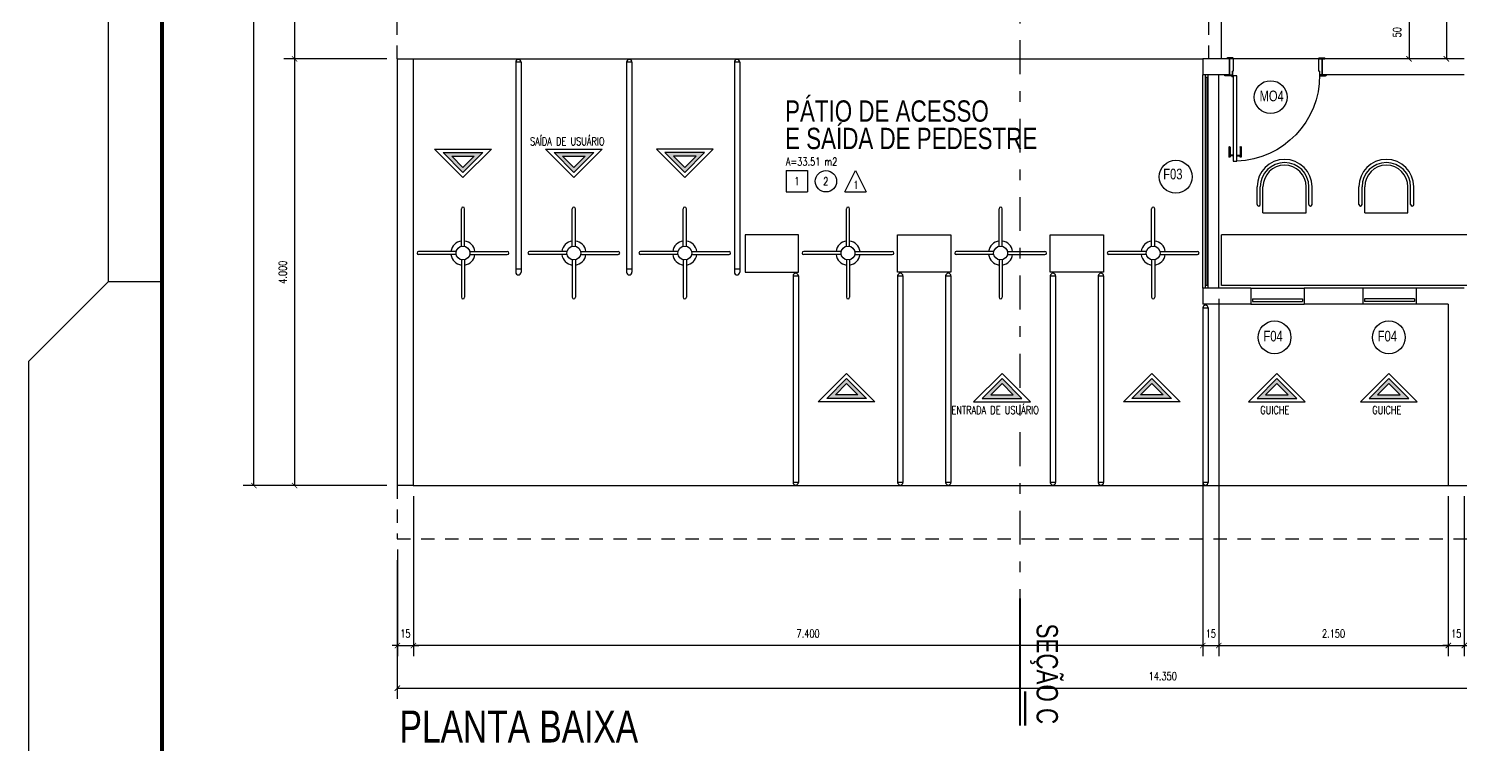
# Model space of a CAD drawing. Extents: x 231.8 to 328.5, y 64.7 to 125.7.
# Drawn here: x 231.82 to 245.24, y 74.35 to 81.06 of the extents above; entities that cross this region are included whole.
import ezdxf

# ---------------------------------------------------------------- set-up
doc = ezdxf.new("R2010")
doc.units = 0
doc.header["$LTSCALE"] = 0.1
doc.header["$MEASUREMENT"] = 0
doc.header["$PDMODE"] = 3
for name, pattern in [('CENTERX2', [4, 2.5, -0.5, 0.5, -0.5]), ('DASHDOT2', [12.7, 6.35, -3.175, 0, -3.175]), ('DASHED2', [0.375, 0.25, -0.125])]:
    doc.linetypes.add(name, pattern=pattern)
doc.layers.get('0').update_dxf_attribs({"linetype": 'CONTINUOUS'})
doc.layers.get('DEFPOINTS').update_dxf_attribs({"linetype": 'CONTINUOUS'})
for name, color, linetype in [('ALVENARIA', 5, 'CONTINUOUS'), ('CORTES', 3, 'CENTERX2'), ('COTAS', 1, 'CONTINUOUS'), ('ESQUADRIA', 250, 'CONTINUOUS'), ('GRADIL_METÁLICA', 1, 'CONTINUOUS'), ('INDIC', 1, 'CONTINUOUS'), ('LINHA_DE_CORTE', 3, 'DASHDOT2'), ('MOBILIA', 74, 'CONTINUOUS'), ('NOMEN', 250, 'CONTINUOUS'), ('PEITORIL_JANELA', 2, 'CONTINUOUS'), ('PISO', 250, 'CONTINUOUS'), ('PORTA', 12, 'CONTINUOUS'), ('PRANCHA', 15, 'CONTINUOUS'), ('PROJEÇÃO', 7, 'DASHED2'), ('ROLETA', 74, 'CONTINUOUS'), ('TEXTO_AMBIENTE', 250, 'CONTINUOUS'), ('TEXTO_PISO_ÁREA', 1, 'CONTINUOUS'), ('VIDRO', 140, 'CONTINUOUS')]:
    doc.layers.add(name, color=color, linetype=linetype)
doc.styles.add('STYLE1', font='romans.shx', dxfattribs={"width": 0.75, "height": 0.075})
doc.styles.add('STYLE3', font='arial.ttf', dxfattribs={"width": 0.75, "height": 0.2})
doc.dimstyles.get("Standard").update_dxf_attribs({"dimtxt": 0.18, "dimasz": 0.18, "dimexe": 0.18, "dimexo": 0.0625, "dimgap": 0.09, "dimtad": 0, "dimtih": 1, "dimtoh": 1, "dimdec": 4, "dimzin": 0, "dimdsep": 46, "dimtxsty": 'Standard', "dimcen": 0.09, "dimadec": 0, "dimazin": 0, "dimtfac": 1, "dimtdec": 4, "dimtofl": 0, "dimtmove": 0, "dimatfit": 3, "dimfxl": 1, "dimtolj": 1, "dimtzin": 0, "dimarcsym": 0})

# ---------------------------------------------------------------- blocks, each defined once
blk = doc.blocks.new('P-CB87')
for p, q in [((-0.005, 0.677), (-0.005, 0.767)), ((0.005, 0.677), (0.005, 0.767)), ((0.035, 0.76), (0.005, 0.76)), ((0.035, 0.753), (0.005, 0.753)), ((0.07, 0.76), (0.1, 0.76)), ((0.07, 0.753), (0.1, 0.753)), ((0.1, 0.677), (0.1, 0.767)), ((0.11, 0.677), (0.11, 0.767)), ((-0.045, 0), (-0.045, 0.005)), ((-0.045, 0), (0.025, 0)), ((0.01, 0.01), (-0.04, 0.01)), ((0, -0.15), (0, 0)), ((0.015, 0), (0.015, 0.005)), ((0.025, -0.035), (0.025, 0.005)), ((0.027, -0.033), (0.027, 0.005)), ((0.068, 0.01), (0.03, 0.01)), ((0.068, 0.008), (0.03, 0.008)), ((0.068, 0.01), (0.068, 0.008)), ((0.845, 0), (0.845, 0.005)), ((0.905, 0), (0.845, 0)), ((0.845, -0.035), (0.845, 0)), ((0.85, 0.01), (0.9, 0.01)), ((0.87, -0.15), (0.87, 0)), ((0.905, 0), (0.905, 0.005)), ((0.025, -0.033), (0.027, -0.033)), ((0.025, -0.035), (0.035, -0.035)), ((0.035, -0.15), (0.035, -0.035)), ((0.835, -0.15), (0.835, -0.035)), ((0.845, -0.035), (0.835, -0.035)), ((0.035, -0.15), (-0.025, -0.15)), ((-0.025, -0.15), (-0.025, -0.155)), ((0.03, -0.16), (-0.02, -0.16)), ((0.035, -0.15), (0.035, -0.155)), ((0.835, -0.15), (0.895, -0.15)), ((0.835, -0.15), (0.835, -0.155)), ((0.84, -0.16), (0.89, -0.16)), ((0.895, -0.15), (0.895, -0.155))]:
    blk.add_line(p, q)
blk.add_lwpolyline([(0.07, 0.81), (0.07, 0.01), (0.035, 0.01), (0.035, 0.81)], close=True)
blk.add_circle((0.025, 0.01), 0.005)
for centre, radius, start, end in [((0.039, 0.004), 0.806, 359.6414, 87.7848), ((0, 0.767), 0.00507, 0, 180), ((0, 0.677), 0.00507, 180, 0), ((0.105, 0.767), 0.00507, 0, 180), ((0.105, 0.677), 0.00507, 180, 0), ((-0.04, 0.005), 0.005, 90, 180), ((0.01, 0.005), 0.005, 0, 90), ((0.85, 0.005), 0.005, 90, 180), ((0.9, 0.005), 0.005, 0, 90), ((-0.02, -0.155), 0.005, 180, 270), ((0.03, -0.155), 0.005, 270, 0), ((0.84, -0.155), 0.005, 180, 270), ((0.89, -0.155), 0.005, 270, 0)]:
    blk.add_arc(centre, radius, start, end)
blk = doc.blocks.new('_ARCHTICK')
at = {"color": 0, "linetype": 'ByBlock', "const_width": 0.15}
blk.add_lwpolyline([(-0.5, -0.5), (0.5, 0.5)], dxfattribs=at)
blk = doc.blocks.new('*D296')
at = {"color": 1, "linetype": 'ByBlock'}
for p, q in [((244.034, 62.965), (244.034, 61.465)), ((243.884, 62.465), (243.884, 61.465)), ((243.884, 61.565), (243.834, 61.565)), ((243.884, 61.565), (244.034, 61.565)), ((244.034, 61.565), (244.084, 61.565))]:
    blk.add_line(p, q, dxfattribs=at)
at = {"layer": 'DEFPOINTS', "color": 0, "linetype": 'ByBlock'}
for p in [(244.034, 63.065), (243.884, 62.565), (244.034, 61.565)]:
    blk.add_point(p, dxfattribs=at)
at = {"color": 1, "linetype": 'ByBlock', "xscale": 0.05, "yscale": 0.05, "zscale": 0.05}
blk.add_blockref('_ARCHTICK', (243.884, 61.565), dxfattribs=at)
at = {"color": 1, "linetype": 'ByBlock', "xscale": 0.05, "yscale": 0.05, "zscale": 0.05, "rotation": 180}
blk.add_blockref('_ARCHTICK', (244.034, 61.565), dxfattribs=at)
at = {"color": 60, "linetype": 'ByBlock', "insert": (243.959, 61.677), "char_height": 0.075, "attachment_point": 5, "style": 'STYLE1'}
blk.add_mtext('\\A1;15', dxfattribs=at)
blk = doc.blocks.new('*D297')
at = {"color": 1, "linetype": 'ByBlock'}
for p, q in [((251.434, 64.74), (251.434, 61.465)), ((244.034, 62.865), (244.034, 61.465)), ((251.434, 61.565), (244.034, 61.565))]:
    blk.add_line(p, q, dxfattribs=at)
at = {"layer": 'DEFPOINTS', "color": 0, "linetype": 'ByBlock'}
for p in [(251.434, 64.84), (244.034, 62.965), (244.034, 61.565)]:
    blk.add_point(p, dxfattribs=at)
at = {"color": 1, "linetype": 'ByBlock', "xscale": 0.05, "yscale": 0.05, "zscale": 0.05, "rotation": 180}
blk.add_blockref('_ARCHTICK', (244.034, 61.565), dxfattribs=at)
at = {"color": 1, "linetype": 'ByBlock', "xscale": 0.05, "yscale": 0.05, "zscale": 0.05}
blk.add_blockref('_ARCHTICK', (251.434, 61.565), dxfattribs=at)
at = {"color": 60, "linetype": 'ByBlock', "insert": (247.734, 61.677), "char_height": 0.075, "attachment_point": 5, "style": 'STYLE1'}
blk.add_mtext('\\A1;7.400', dxfattribs=at)
blk = doc.blocks.new('*D298')
at = {"color": 1, "linetype": 'ByBlock'}
for p, q in [((251.584, 64.815), (251.584, 61.465)), ((251.434, 62.465), (251.434, 61.465)), ((251.434, 61.565), (251.384, 61.565)), ((251.434, 61.565), (251.584, 61.565)), ((251.584, 61.565), (251.634, 61.565))]:
    blk.add_line(p, q, dxfattribs=at)
at = {"layer": 'DEFPOINTS', "color": 0, "linetype": 'ByBlock'}
for p in [(251.584, 64.915), (251.434, 62.565), (251.584, 61.565)]:
    blk.add_point(p, dxfattribs=at)
at = {"color": 1, "linetype": 'ByBlock', "xscale": 0.05, "yscale": 0.05, "zscale": 0.05}
blk.add_blockref('_ARCHTICK', (251.434, 61.565), dxfattribs=at)
at = {"color": 1, "linetype": 'ByBlock', "xscale": 0.05, "yscale": 0.05, "zscale": 0.05, "rotation": 180}
blk.add_blockref('_ARCHTICK', (251.584, 61.565), dxfattribs=at)
at = {"color": 60, "linetype": 'ByBlock', "insert": (251.509, 61.677), "char_height": 0.075, "attachment_point": 5, "style": 'STYLE1'}
blk.add_mtext('\\A1;15', dxfattribs=at)
blk = doc.blocks.new('*D299')
at = {"color": 1, "linetype": 'ByBlock'}
for p, q in [((251.584, 64.665), (251.584, 61.465)), ((253.734, 62.965), (253.734, 61.465)), ((251.584, 61.565), (253.734, 61.565))]:
    blk.add_line(p, q, dxfattribs=at)
at = {"layer": 'DEFPOINTS', "color": 0, "linetype": 'ByBlock'}
for p in [(251.584, 64.765), (253.734, 63.065), (253.734, 61.565)]:
    blk.add_point(p, dxfattribs=at)
at = {"color": 1, "linetype": 'ByBlock', "xscale": 0.05, "yscale": 0.05, "zscale": 0.05, "rotation": 180}
blk.add_blockref('_ARCHTICK', (251.584, 61.565), dxfattribs=at)
at = {"color": 1, "linetype": 'ByBlock', "xscale": 0.05, "yscale": 0.05, "zscale": 0.05}
blk.add_blockref('_ARCHTICK', (253.734, 61.565), dxfattribs=at)
at = {"color": 60, "linetype": 'ByBlock', "insert": (252.659, 61.677), "char_height": 0.075, "attachment_point": 5, "style": 'STYLE1'}
blk.add_mtext('\\A1;2.150', dxfattribs=at)
blk = doc.blocks.new('*D300')
at = {"color": 1, "linetype": 'ByBlock'}
for p, q in [((253.734, 62.965), (253.734, 61.465)), ((253.884, 62.965), (253.884, 61.465)), ((253.734, 61.565), (253.684, 61.565)), ((253.734, 61.565), (253.884, 61.565)), ((253.884, 61.565), (253.934, 61.565))]:
    blk.add_line(p, q, dxfattribs=at)
at = {"layer": 'DEFPOINTS', "color": 0, "linetype": 'ByBlock'}
for p in [(253.734, 63.065), (253.884, 63.065), (253.884, 61.565)]:
    blk.add_point(p, dxfattribs=at)
at = {"color": 1, "linetype": 'ByBlock', "xscale": 0.05, "yscale": 0.05, "zscale": 0.05}
blk.add_blockref('_ARCHTICK', (253.734, 61.565), dxfattribs=at)
at = {"color": 1, "linetype": 'ByBlock', "xscale": 0.05, "yscale": 0.05, "zscale": 0.05, "rotation": 180}
blk.add_blockref('_ARCHTICK', (253.884, 61.565), dxfattribs=at)
at = {"color": 60, "linetype": 'ByBlock', "insert": (253.809, 61.677), "char_height": 0.075, "attachment_point": 5, "style": 'STYLE1'}
blk.add_mtext('\\A1;15', dxfattribs=at)
blk = doc.blocks.new('*D305')
at = {"color": 1, "linetype": 'ByBlock'}
for p, q in [((235.273, 76.08), (235.273, 74.78)), ((249.623, 76.08), (249.623, 74.78)), ((235.273, 74.88), (249.623, 74.88))]:
    blk.add_line(p, q, dxfattribs=at)
at = {"layer": 'DEFPOINTS', "color": 0, "linetype": 'ByBlock'}
for p in [(235.273, 76.18), (249.623, 76.18), (249.623, 74.88)]:
    blk.add_point(p, dxfattribs=at)
at = {"color": 1, "linetype": 'ByBlock', "xscale": 0.05, "yscale": 0.05, "zscale": 0.05, "rotation": 180}
blk.add_blockref('_ARCHTICK', (235.273, 74.88), dxfattribs=at)
at = {"color": 1, "linetype": 'ByBlock', "xscale": 0.05, "yscale": 0.05, "zscale": 0.05}
blk.add_blockref('_ARCHTICK', (249.623, 74.88), dxfattribs=at)
at = {"color": 60, "linetype": 'ByBlock', "insert": (242.448, 74.993), "char_height": 0.075, "attachment_point": 5, "style": 'STYLE1'}
blk.add_mtext('\\A1;14.350', dxfattribs=at)
blk = doc.blocks.new('*D314')
at = {"color": 1, "linetype": 'ByBlock'}
blk.add_line((253.367, 67.565), (253.367, 67.065), dxfattribs=at)
at = {"layer": 'DEFPOINTS', "color": 0, "linetype": 'ByBlock'}
for p in [(253.367, 67.565), (253.367, 67.065), (253.367, 67.065)]:
    blk.add_point(p, dxfattribs=at)
at = {"color": 1, "linetype": 'ByBlock', "xscale": 0.05, "yscale": 0.05, "zscale": 0.05}
for p, rotation in [((253.367, 67.565), 90), ((253.367, 67.065), 270)]:
    blk.add_blockref('_ARCHTICK', p, dxfattribs=dict(at, rotation=rotation))
at = {"color": 60, "linetype": 'ByBlock', "insert": (253.254, 67.315), "char_height": 0.075, "attachment_point": 5, "rotation": 90, "style": 'STYLE1'}
blk.add_mtext('\\A1;50', dxfattribs=at)
blk = doc.blocks.new('*D316')
at = {"color": 1, "linetype": 'ByBlock'}
for p, q in [((252.688, 77.05), (253.817, 77.05)), ((253.717, 77.05), (253.717, 67.065))]:
    blk.add_line(p, q, dxfattribs=at)
at = {"layer": 'DEFPOINTS', "color": 0, "linetype": 'ByBlock'}
for p in [(252.588, 77.05), (253.717, 67.065), (253.717, 67.065)]:
    blk.add_point(p, dxfattribs=at)
at = {"color": 1, "linetype": 'ByBlock', "xscale": 0.05, "yscale": 0.05, "zscale": 0.05}
for p, rotation in [((253.717, 77.05), 90), ((253.717, 67.065), 270)]:
    blk.add_blockref('_ARCHTICK', p, dxfattribs=dict(at, rotation=rotation))
at = {"color": 60, "linetype": 'ByBlock', "insert": (253.604, 72.057), "char_height": 0.075, "attachment_point": 5, "rotation": 90, "style": 'STYLE1'}
blk.add_mtext('\\A1;9.985', dxfattribs=at)
blk = doc.blocks.new('*D321')
at = {"color": 1, "linetype": 'ByBlock'}
for p, q in [((243.543, 76.685), (242.821, 76.685)), ((242.921, 76.685), (242.921, 67.065)), ((243.784, 67.065), (242.821, 67.065))]:
    blk.add_line(p, q, dxfattribs=at)
at = {"layer": 'DEFPOINTS', "color": 0, "linetype": 'ByBlock'}
for p in [(243.643, 76.685), (242.921, 67.065), (243.884, 67.065)]:
    blk.add_point(p, dxfattribs=at)
at = {"color": 1, "linetype": 'ByBlock', "xscale": 0.05, "yscale": 0.05, "zscale": 0.05}
for p, rotation in [((242.921, 76.685), 90), ((242.921, 67.065), 270)]:
    blk.add_blockref('_ARCHTICK', p, dxfattribs=dict(at, rotation=rotation))
at = {"color": 60, "linetype": 'ByBlock', "insert": (242.809, 71.875), "char_height": 0.075, "attachment_point": 5, "rotation": 90, "style": 'STYLE1'}
blk.add_mtext('\\A1;9.620', dxfattribs=at)
blk = doc.blocks.new('*D322')
at = {"color": 1, "linetype": 'ByBlock'}
for p, q in [((243.784, 67.065), (242.821, 67.065)), ((242.921, 67.065), (242.921, 63.065)), ((243.784, 63.065), (242.821, 63.065))]:
    blk.add_line(p, q, dxfattribs=at)
at = {"layer": 'DEFPOINTS', "color": 0, "linetype": 'ByBlock'}
for p in [(243.884, 67.065), (242.921, 63.065), (243.884, 63.065)]:
    blk.add_point(p, dxfattribs=at)
at = {"color": 1, "linetype": 'ByBlock', "xscale": 0.05, "yscale": 0.05, "zscale": 0.05}
for p, rotation in [((242.921, 67.065), 90), ((242.921, 63.065), 270)]:
    blk.add_blockref('_ARCHTICK', p, dxfattribs=dict(at, rotation=rotation))
at = {"color": 60, "linetype": 'ByBlock', "insert": (242.809, 65.065), "char_height": 0.075, "attachment_point": 5, "rotation": 90, "style": 'STYLE1'}
blk.add_mtext('\\A1;4.000', dxfattribs=at)
blk = doc.blocks.new('*D323')
at = {"color": 1, "linetype": 'ByBlock'}
for p, q in [((243.082, 76.685), (242.44, 76.685)), ((242.54, 63.065), (242.54, 76.685)), ((243.202, 63.065), (242.44, 63.065))]:
    blk.add_line(p, q, dxfattribs=at)
at = {"layer": 'DEFPOINTS', "color": 0, "linetype": 'ByBlock'}
for p in [(242.54, 76.685), (243.182, 76.685), (243.302, 63.065)]:
    blk.add_point(p, dxfattribs=at)
at = {"color": 1, "linetype": 'ByBlock', "xscale": 0.05, "yscale": 0.05, "zscale": 0.05}
for p, rotation in [((242.54, 76.685), 90), ((242.54, 63.065), 270)]:
    blk.add_blockref('_ARCHTICK', p, dxfattribs=dict(at, rotation=rotation))
at = {"color": 60, "linetype": 'ByBlock', "insert": (242.428, 69.875), "char_height": 0.075, "attachment_point": 5, "rotation": 90, "style": 'STYLE1'}
blk.add_mtext('\\A1;13.620', dxfattribs=at)

msp = doc.modelspace()

# ---------------------------------------------------------------- hatches: boundary and pattern name
at = {"layer": 'INDIC', "ltscale": 0.02}
h = msp.add_hatch(color=256, dxfattribs=at)
h.paths.add_polyline_path([(235.7027, 79.9019), (235.8886, 79.716), (236.0744, 79.9019)])
h.paths.add_polyline_path([(235.9941, 79.8686), (235.8886, 79.7631), (235.7831, 79.8686)], flags=16)
h = msp.add_hatch(color=256, dxfattribs=at)
h.paths.add_polyline_path([(236.7423, 79.9019), (236.9281, 79.716), (237.1139, 79.9019)])
h.paths.add_polyline_path([(237.0336, 79.8686), (236.9281, 79.7631), (236.8226, 79.8686)], flags=16)
h = msp.add_hatch(color=256, dxfattribs=at)
h.paths.add_polyline_path([(237.7819, 79.9019), (237.9677, 79.716), (238.1535, 79.9019)])
h.paths.add_polyline_path([(238.0732, 79.8686), (237.9677, 79.7631), (237.8622, 79.8686)], flags=16)
h = msp.add_hatch(color=256, dxfattribs=at)
h.paths.add_polyline_path([(239.6705, 77.5971), (239.4847, 77.7829), (239.2989, 77.5971)])
h.paths.add_polyline_path([(239.3792, 77.6303), (239.4847, 77.7358), (239.5902, 77.6303)], flags=16)
h = msp.add_hatch(color=256, dxfattribs=at)
h.paths.add_polyline_path([(241.1271, 77.5971), (240.9413, 77.7829), (240.7555, 77.5971)])
h.paths.add_polyline_path([(240.8358, 77.6303), (240.9413, 77.7358), (241.0468, 77.6303)], flags=16)
h = msp.add_hatch(color=256, dxfattribs=at)
h.paths.add_polyline_path([(242.531, 77.5971), (242.3452, 77.7829), (242.1593, 77.5971)])
h.paths.add_polyline_path([(242.2397, 77.6303), (242.3452, 77.7358), (242.4507, 77.6303)], flags=16)
h = msp.add_hatch(color=256, dxfattribs=at)
h.paths.add_polyline_path([(243.7037, 77.5971), (243.5179, 77.7829), (243.3321, 77.5971)])
h.paths.add_polyline_path([(243.4124, 77.6303), (243.5179, 77.7358), (243.6234, 77.6303)], flags=16)
h = msp.add_hatch(color=256, dxfattribs=at)
h.paths.add_polyline_path([(244.7537, 77.5971), (244.5679, 77.7829), (244.3821, 77.5971)])
h.paths.add_polyline_path([(244.4624, 77.6303), (244.5679, 77.7358), (244.6734, 77.6303)], flags=16)

# ---------------------------------------------------------------- linework, layer by layer
at = {"layer": 'ALVENARIA'}
for p, q in [((235.2734, 80.7801), (235.2734, 76.7801)), ((235.2734, 80.7801), (235.4234, 80.7801)), ((235.4234, 80.7801), (235.4234, 76.7801)), ((242.8234, 80.7801), (242.8234, 80.6301)), ((243.0734, 80.7801), (242.8234, 80.7801)), ((243.0734, 80.6301), (243.0734, 80.7801)), ((243.9434, 80.6301), (243.9434, 80.7801)), ((245.2734, 80.7801), (243.9434, 80.7801)), ((243.0734, 80.6301), (242.8234, 80.6301)), ((245.2734, 80.6301), (243.9434, 80.6301)), ((243.2734, 78.6301), (242.8234, 78.6301)), ((242.8234, 78.6301), (242.8234, 78.4801)), ((243.2734, 78.6301), (243.2734, 78.4801)), ((244.3234, 78.6301), (243.7734, 78.6301)), ((243.7734, 78.6301), (243.7734, 78.4801)), ((244.3234, 78.6301), (244.3234, 78.4801)), ((245.2734, 78.6301), (244.8234, 78.6301)), ((244.8234, 78.6301), (244.8234, 78.4801)), ((243.2734, 78.4801), (242.8234, 78.4801)), ((244.3234, 78.4801), (243.7734, 78.4801)), ((245.1234, 78.4801), (244.8234, 78.4801)), ((245.1234, 78.4801), (245.1234, 76.7801)), ((235.4234, 76.7801), (235.2734, 76.7801)), ((245.1234, 76.7801), (249.6234, 76.7801))]:
    msp.add_line(p, q, dxfattribs=at)
at = {"layer": 'CORTES', "color": 250, "const_width": 0.02}
for points in [[(241.1093, 74.5285), (241.1093, 75.7244)], [(241.1586, 74.5285), (241.1586, 74.8512)]]:
    msp.add_lwpolyline(points, dxfattribs=at)
at = {"layer": 'ESQUADRIA'}
for p, q in [((242.8484, 78.6301), (242.8484, 80.6301)), ((242.8734, 80.6051), (242.8484, 80.6051)), ((242.8734, 78.6301), (242.8734, 80.6301)), ((242.8734, 78.6551), (242.8484, 78.6551))]:
    msp.add_line(p, q, dxfattribs=at)
at = {"layer": 'GRADIL_METÁLICA'}
for p, q in [((236.4333, 80.7501), (236.3833, 80.7501)), ((236.3833, 80.7501), (236.3833, 78.7801)), ((236.4333, 80.7501), (236.4333, 78.7801)), ((237.4229, 80.7501), (237.4229, 78.7801)), ((237.4729, 80.7501), (237.4229, 80.7501)), ((237.4729, 80.7501), (237.4729, 78.7801)), ((238.4328, 80.7501), (238.4328, 78.7801)), ((238.4828, 80.7501), (238.4328, 80.7501)), ((238.4828, 80.7501), (238.4828, 78.7801)), ((236.4333, 78.8101), (236.3833, 78.8101)), ((237.4729, 78.8101), (237.4229, 78.8101)), ((238.4828, 78.8101), (238.4328, 78.8101)), ((238.9828, 78.7451), (238.9828, 76.8101)), ((238.9828, 78.7451), (239.0328, 78.7451)), ((239.0328, 78.7451), (239.0328, 76.8101)), ((239.963, 78.7451), (239.963, 76.8101)), ((239.963, 78.7451), (240.013, 78.7451)), ((240.013, 78.7451), (240.013, 76.8101)), ((240.413, 78.7451), (240.463, 78.7451)), ((240.413, 78.7451), (240.413, 76.8101)), ((240.463, 78.7451), (240.463, 76.8101)), ((241.3932, 78.7451), (241.3932, 76.8101)), ((241.3932, 78.7451), (241.4432, 78.7451)), ((241.4432, 78.7451), (241.4432, 76.8101)), ((241.8432, 78.7451), (241.8932, 78.7451)), ((241.8432, 78.7451), (241.8432, 76.8101)), ((241.8932, 78.7451), (241.8932, 76.8101)), ((243.2884, 78.5301), (243.7584, 78.5301)), ((243.2884, 78.5301), (243.2884, 78.5051)), ((243.7584, 78.5301), (243.7584, 78.5051)), ((244.8084, 78.5301), (244.3384, 78.5301)), ((244.3384, 78.5301), (244.3384, 78.5051)), ((244.8084, 78.5301), (244.8084, 78.5051)), ((242.8234, 78.4451), (242.8234, 76.8101)), ((242.8234, 78.4451), (242.8734, 78.4451)), ((242.8734, 78.4451), (242.8734, 76.8101)), ((243.2884, 78.5051), (243.7584, 78.5051)), ((244.8084, 78.5051), (244.3384, 78.5051)), ((239.0328, 76.8101), (238.9828, 76.8101)), ((240.013, 76.8101), (239.963, 76.8101)), ((240.463, 76.8101), (240.413, 76.8101)), ((241.4432, 76.8101), (241.3932, 76.8101)), ((241.8932, 76.8101), (241.8432, 76.8101)), ((241.8932, 76.7801), (241.8432, 76.7801)), ((242.8734, 76.8101), (242.8234, 76.8101))]:
    msp.add_line(p, q, dxfattribs=at)
for centre, start, end in [((236.4083, 80.7501), 0, 180), ((237.4479, 80.7501), 0, 180), ((238.4578, 80.7501), 0, 180), ((236.4083, 78.7801), 180, 0), ((237.4479, 78.7801), 180, 0), ((238.4578, 78.7801), 180, 0), ((239.0078, 78.7451), 0, 180), ((239.988, 78.7451), 0, 180), ((240.438, 78.7451), 0, 180), ((241.4182, 78.7451), 0, 180), ((241.8682, 78.7451), 0, 180), ((242.8484, 78.4451), 0, 180), ((239.0078, 76.8101), 180, 0), ((239.988, 76.8101), 180, 0), ((240.438, 76.8101), 180, 0), ((241.4182, 76.8101), 180, 0), ((241.8682, 76.8101), 180, 0), ((242.8484, 76.8101), 180, 0)]:
    msp.add_arc(centre, 0.025, start, end, dxfattribs=at)
at = {"layer": 'INDIC', "ltscale": 0.02}
for p, q in [((235.8886, 79.669), (235.6224, 79.9351)), ((235.8886, 79.716), (235.7027, 79.9019)), ((235.8886, 79.7631), (235.7831, 79.8686)), ((236.1547, 79.9351), (235.8886, 79.669)), ((236.0744, 79.9019), (235.8886, 79.716)), ((235.9941, 79.8686), (235.8886, 79.7631)), ((236.9281, 79.669), (236.662, 79.9351)), ((236.9281, 79.716), (236.7423, 79.9019)), ((236.9281, 79.7631), (236.8226, 79.8686)), ((237.1942, 79.9351), (236.9281, 79.669)), ((237.1139, 79.9019), (236.9281, 79.716)), ((237.0336, 79.8686), (236.9281, 79.7631)), ((237.7015, 79.9351), (237.9677, 79.669)), ((237.7819, 79.9019), (237.9677, 79.716)), ((237.8622, 79.8686), (237.9677, 79.7631)), ((237.9677, 79.669), (238.2338, 79.9351)), ((237.9677, 79.716), (238.1535, 79.9019)), ((237.9677, 79.7631), (238.0732, 79.8686)), ((239.2186, 77.5638), (239.4847, 77.8299)), ((239.2989, 77.5971), (239.4847, 77.7829)), ((239.3792, 77.6303), (239.4847, 77.7358)), ((239.4847, 77.8299), (239.7508, 77.5638)), ((239.4847, 77.7829), (239.6705, 77.5971)), ((239.4847, 77.7358), (239.5902, 77.6303)), ((240.9413, 77.8299), (240.6752, 77.5638)), ((240.9413, 77.7829), (240.7555, 77.5971)), ((240.9413, 77.7358), (240.8358, 77.6303)), ((241.2074, 77.5638), (240.9413, 77.8299)), ((241.1271, 77.5971), (240.9413, 77.7829)), ((241.0468, 77.6303), (240.9413, 77.7358)), ((242.079, 77.5638), (242.3452, 77.8299)), ((242.1593, 77.5971), (242.3452, 77.7829)), ((242.2397, 77.6303), (242.3452, 77.7358)), ((242.3452, 77.8299), (242.6113, 77.5638)), ((242.3452, 77.7829), (242.531, 77.5971)), ((242.3452, 77.7358), (242.4507, 77.6303)), ((243.5179, 77.8299), (243.2518, 77.5638)), ((243.5179, 77.7829), (243.3321, 77.5971)), ((243.5179, 77.7358), (243.4124, 77.6303)), ((243.784, 77.5638), (243.5179, 77.8299)), ((243.7037, 77.5971), (243.5179, 77.7829)), ((243.6234, 77.6303), (243.5179, 77.7358)), ((244.5679, 77.8299), (244.3018, 77.5638)), ((244.5679, 77.7829), (244.3821, 77.5971)), ((244.5679, 77.7358), (244.4624, 77.6303)), ((244.834, 77.5638), (244.5679, 77.8299)), ((244.7537, 77.5971), (244.5679, 77.7829)), ((244.6734, 77.6303), (244.5679, 77.7358))]:
    msp.add_line(p, q, dxfattribs=at)
at = {"layer": 'INDIC'}
for p, q in [((235.6224, 79.9351), (236.1547, 79.9351)), ((235.7027, 79.9019), (236.0744, 79.9019)), ((235.7831, 79.8686), (235.9941, 79.8686)), ((236.662, 79.9351), (237.1942, 79.9351)), ((236.7423, 79.9019), (237.1139, 79.9019)), ((236.8226, 79.8686), (237.0336, 79.8686)), ((238.2338, 79.9351), (237.7015, 79.9351)), ((238.1535, 79.9019), (237.7819, 79.9019)), ((238.0732, 79.8686), (237.8622, 79.8686)), ((239.6705, 77.5971), (239.2989, 77.5971)), ((239.5902, 77.6303), (239.3792, 77.6303)), ((240.7555, 77.5971), (241.1271, 77.5971)), ((240.8358, 77.6303), (241.0468, 77.6303)), ((242.531, 77.5971), (242.1593, 77.5971)), ((242.4507, 77.6303), (242.2397, 77.6303)), ((243.3321, 77.5971), (243.7037, 77.5971)), ((243.4124, 77.6303), (243.6234, 77.6303)), ((244.3821, 77.5971), (244.7537, 77.5971)), ((244.4624, 77.6303), (244.6734, 77.6303)), ((239.7508, 77.5638), (239.2186, 77.5638)), ((240.6752, 77.5638), (241.2074, 77.5638)), ((242.6113, 77.5638), (242.079, 77.5638)), ((243.2518, 77.5638), (243.784, 77.5638)), ((244.3018, 77.5638), (244.834, 77.5638))]:
    msp.add_line(p, q, dxfattribs=at)
for centre in [(243.4592, 80.4218), (242.5699, 79.6755), (242.5699, 79.6755), (243.4958, 78.1697), (244.567, 78.1697)]:
    msp.add_circle(centre, 0.154, dxfattribs=at)
at = {"layer": 'LINHA_DE_CORTE', "ltscale": 0.5}
msp.add_line((241.1093, 91.2444), (241.1093, 74.8801), dxfattribs=at)
at = {"layer": 'MOBILIA'}
for p, q in [((243.3324, 79.4151), (243.3324, 79.5809)), ((243.3624, 79.4151), (243.3624, 79.5809)), ((243.3874, 79.3357), (243.3874, 79.5809)), ((243.7924, 79.3357), (243.7924, 79.5809)), ((243.8174, 79.4151), (243.8174, 79.5809)), ((243.8474, 79.4151), (243.8474, 79.5809)), ((244.2863, 79.4151), (244.2863, 79.5809)), ((244.3163, 79.4151), (244.3163, 79.5809)), ((244.3413, 79.3357), (244.3413, 79.5809)), ((244.7463, 79.3357), (244.7463, 79.5809)), ((244.7713, 79.4151), (244.7713, 79.5809)), ((244.8013, 79.4151), (244.8013, 79.5809)), ((243.3874, 79.3357), (243.7924, 79.3357)), ((244.3413, 79.3357), (244.7463, 79.3357)), ((245.2984, 79.1301), (242.9984, 79.1301)), ((242.9984, 78.6551), (242.9984, 79.1301)), ((245.2984, 78.6551), (242.9984, 78.6551))]:
    msp.add_line(p, q, dxfattribs=at)
for centre, radius, start, end in [((243.5899, 79.5809), 0.2575, 0, 180), ((243.5899, 79.5809), 0.2275, 0, 180), ((243.5899, 79.5809), 0.2025, 0, 180), ((244.5438, 79.5809), 0.2575, 0, 180), ((244.5438, 79.5809), 0.2275, 0, 180), ((244.5438, 79.5809), 0.2025, 0, 180), ((243.3474, 79.4151), 0.015, 180, 0), ((243.8324, 79.4151), 0.015, 180, 0), ((244.3013, 79.4151), 0.015, 180, 0), ((244.7863, 79.4151), 0.015, 180, 0)]:
    msp.add_arc(centre, radius, start, end, dxfattribs=at)
at = {"layer": 'NOMEN', "ltscale": 0.02}
for p, q in [((238.9185, 79.733), (239.1185, 79.733)), ((238.9185, 79.733), (238.9185, 79.533)), ((239.1185, 79.733), (239.1185, 79.533)), ((239.4668, 79.533), (239.5668, 79.733)), ((239.5668, 79.733), (239.6668, 79.533)), ((238.9185, 79.533), (239.1185, 79.533)), ((239.4668, 79.533), (239.6668, 79.533))]:
    msp.add_line(p, q, dxfattribs=at)
msp.add_circle((239.2909, 79.633), 0.1, dxfattribs=at)
at = {"layer": 'PEITORIL_JANELA'}
for p, q in [((242.8234, 78.6301), (242.8234, 80.6301)), ((242.9734, 78.6301), (242.9734, 80.6301)), ((243.2734, 78.6301), (243.7734, 78.6301)), ((244.8234, 78.6301), (244.3234, 78.6301)), ((243.2734, 78.4801), (243.7734, 78.4801)), ((244.8234, 78.4801), (244.3234, 78.4801))]:
    msp.add_line(p, q, dxfattribs=at)
at = {"layer": 'PISO'}
for p, q in [((242.9984, 80.7801), (242.9984, 90.2801)), ((235.4234, 80.7801), (242.8234, 80.7801)), ((243.9434, 80.7801), (243.0734, 80.7801)), ((235.4234, 76.7801), (245.1234, 76.7801))]:
    msp.add_line(p, q, dxfattribs=at)
at = {"layer": 'PRANCHA', "color": 250}
for p, q in [((232.5677, 78.6938), (232.5677, 93.1938)), ((231.8177, 77.9438), (232.5677, 78.6938)), ((232.5677, 78.6938), (233.0677, 78.6938)), ((231.8177, 77.9438), (231.8177, 64.6938))]:
    msp.add_line(p, q, dxfattribs=at)
at = {"layer": 'PRANCHA', "color": 250, "const_width": 0.04}
msp.add_lwpolyline([(273.0677, 92.6938), (233.0677, 92.6938), (233.0677, 65.1938), (273.0677, 65.1938), (273.0677, 92.6938)], dxfattribs=at)
at = {"layer": 'PROJEÇÃO', "ltscale": 5}
for p, q in [((242.8784, 80.7801), (242.8784, 90.2801)), ((235.2734, 80.7801), (235.2734, 81.2801)), ((235.2734, 76.7801), (235.2734, 76.2801)), ((235.2734, 76.2801), (249.6234, 76.2801))]:
    msp.add_line(p, q, dxfattribs=at)
at = {"layer": 'ROLETA'}
for p, q in [((235.8736, 79.0252), (235.8736, 79.3752)), ((235.9036, 79.0252), (235.9036, 79.3752)), ((236.9131, 79.0252), (236.9131, 79.3752)), ((236.9431, 79.0252), (236.9431, 79.3752)), ((237.9527, 79.0252), (237.9527, 79.3752)), ((237.9827, 79.0252), (237.9827, 79.3752)), ((239.4829, 79.0252), (239.4829, 79.3752)), ((239.5129, 79.0252), (239.5129, 79.3752)), ((240.9131, 79.0252), (240.9131, 79.3752)), ((240.9431, 79.0252), (240.9431, 79.3752)), ((242.3433, 79.0252), (242.3433, 79.3752)), ((242.3733, 79.0252), (242.3733, 79.3752)), ((239.0328, 79.1301), (238.5328, 79.1301)), ((238.5328, 79.1301), (238.5328, 78.7801)), ((239.0328, 78.7801), (239.0328, 79.1301)), ((239.963, 79.1301), (240.463, 79.1301)), ((239.963, 78.7801), (239.963, 79.1301)), ((240.463, 79.1301), (240.463, 78.7801)), ((241.3932, 78.7801), (241.3932, 79.1301)), ((241.3932, 79.1301), (241.8932, 79.1301)), ((241.8932, 79.1301), (241.8932, 78.7801)), ((235.8234, 78.9751), (235.4734, 78.9751)), ((235.8234, 78.9451), (235.4734, 78.9451)), ((235.9537, 78.9751), (236.3037, 78.9751)), ((235.9537, 78.9451), (236.3037, 78.9451)), ((236.863, 78.9751), (236.513, 78.9751)), ((236.863, 78.9451), (236.513, 78.9451)), ((236.9932, 78.9751), (237.3432, 78.9751)), ((236.9932, 78.9451), (237.3432, 78.9451)), ((237.9026, 78.9751), (237.5526, 78.9751)), ((237.9026, 78.9451), (237.5526, 78.9451)), ((238.0328, 78.9751), (238.3828, 78.9751)), ((238.0328, 78.9451), (238.3828, 78.9451)), ((239.4328, 78.9751), (239.0828, 78.9751)), ((239.4328, 78.9451), (239.0828, 78.9451)), ((239.563, 78.9751), (239.913, 78.9751)), ((239.563, 78.9451), (239.913, 78.9451)), ((240.863, 78.9751), (240.513, 78.9751)), ((240.863, 78.9451), (240.513, 78.9451)), ((240.9932, 78.9751), (241.3432, 78.9751)), ((240.9932, 78.9451), (241.3432, 78.9451)), ((242.2932, 78.9751), (241.9432, 78.9751)), ((242.2932, 78.9451), (241.9432, 78.9451)), ((242.4234, 78.9751), (242.7734, 78.9751)), ((242.4234, 78.9451), (242.7734, 78.9451)), ((235.8736, 78.895), (235.8736, 78.545)), ((235.9036, 78.895), (235.9036, 78.545)), ((236.9131, 78.895), (236.9131, 78.545)), ((236.9431, 78.895), (236.9431, 78.545)), ((237.9527, 78.895), (237.9527, 78.545)), ((237.9827, 78.895), (237.9827, 78.545)), ((238.5328, 78.7801), (239.0328, 78.7801)), ((239.4829, 78.895), (239.4829, 78.545)), ((239.5129, 78.895), (239.5129, 78.545)), ((240.463, 78.7801), (239.963, 78.7801)), ((240.9131, 78.895), (240.9131, 78.545)), ((240.9431, 78.895), (240.9431, 78.545)), ((241.8932, 78.7801), (241.3932, 78.7801)), ((242.3433, 78.895), (242.3433, 78.545)), ((242.3733, 78.895), (242.3733, 78.545))]:
    msp.add_line(p, q, dxfattribs=at)
for centre in [(235.8886, 78.9601), (236.9281, 78.9601), (237.9677, 78.9601), (239.4979, 78.9601), (240.9281, 78.9601), (242.3583, 78.9601)]:
    msp.add_circle(centre, 0.0651, dxfattribs=at)
for centre, radius, start, end in [((235.8886, 79.3752), 0.015, 0, 180), ((235.8886, 79.3752), 0.015, 0, 180), ((236.9281, 79.3752), 0.015, 0, 180), ((237.9677, 79.3752), 0.015, 0, 180), ((239.4979, 79.3752), 0.015, 0, 180), ((240.9281, 79.3752), 0.015, 0, 180), ((242.3583, 79.3752), 0.015, 0, 180), ((235.8886, 78.9601), 0.1136, 97.58513, 172.41487), ((235.8886, 78.9601), 0.1136, 7.58513, 82.41487), ((236.9281, 78.9601), 0.1136, 97.58513, 172.41487), ((236.9281, 78.9601), 0.1136, 7.58513, 82.41487), ((237.9677, 78.9601), 0.1136, 97.58513, 172.41487), ((237.9677, 78.9601), 0.1136, 7.58513, 82.41487), ((239.4979, 78.9601), 0.1136, 97.58513, 172.41487), ((239.4979, 78.9601), 0.1136, 7.58513, 82.41487), ((240.9281, 78.9601), 0.1136, 97.58513, 172.41487), ((240.9281, 78.9601), 0.1136, 7.58513, 82.41487), ((242.3583, 78.9601), 0.1136, 97.58513, 172.41487), ((242.3583, 78.9601), 0.1136, 7.58513, 82.41487), ((235.4734, 78.9601), 0.015, 90, 270), ((235.8886, 78.9601), 0.1136, 187.58513, 262.41487), ((235.8886, 78.9601), 0.1136, 277.58513, 352.41487), ((236.3037, 78.9601), 0.015, 270, 90), ((236.513, 78.9601), 0.015, 90, 270), ((236.9281, 78.9601), 0.1136, 187.58513, 262.41487), ((236.9281, 78.9601), 0.1136, 277.58513, 352.41487), ((237.3432, 78.9601), 0.015, 270, 90), ((237.5526, 78.9601), 0.015, 90, 270), ((237.9677, 78.9601), 0.1136, 187.58513, 262.41487), ((237.9677, 78.9601), 0.1136, 277.58513, 352.41487), ((238.3828, 78.9601), 0.015, 270, 90), ((239.0828, 78.9601), 0.015, 90, 270), ((239.4979, 78.9601), 0.1136, 187.58513, 262.41487), ((239.4979, 78.9601), 0.1136, 277.58513, 352.41487), ((239.913, 78.9601), 0.015, 270, 90), ((240.513, 78.9601), 0.015, 90, 270), ((240.9281, 78.9601), 0.1136, 187.58513, 262.41487), ((240.9281, 78.9601), 0.1136, 277.58513, 352.41487), ((241.3432, 78.9601), 0.015, 270, 90), ((241.9432, 78.9601), 0.015, 90, 270), ((242.3583, 78.9601), 0.1136, 187.58513, 262.41487), ((242.3583, 78.9601), 0.1136, 277.58513, 352.41487), ((242.7734, 78.9601), 0.015, 270, 90), ((235.8886, 78.545), 0.015, 180, 0), ((236.9281, 78.545), 0.015, 180, 0), ((237.9677, 78.545), 0.015, 180, 0), ((239.4979, 78.545), 0.015, 180, 0), ((240.9281, 78.545), 0.015, 180, 0), ((242.3583, 78.545), 0.015, 180, 0)]:
    msp.add_arc(centre, radius, start, end, dxfattribs=at)
at = {"layer": 'VIDRO'}
msp.add_line((242.8609, 80.6051), (242.8609, 78.6551), dxfattribs=at)

# ---------------------------------------------------------------- block references
at = {"layer": 'PORTA', "xscale": -1, "rotation": 180}
msp.add_blockref('P-CB87', (243.0734, 80.6301), dxfattribs=at)

# ---------------------------------------------------------------- texts
at = {"color": 250, "style": 'STYLE3', "width": 0.75}
for s, p in [('MO4', (243.3556, 80.3831)), ('F03', (242.4524, 79.6508)), ('F04', (243.3922, 78.1311)), ('F04', (244.4634, 78.1311))]:
    msp.add_text(s, height=0.1, dxfattribs=at).set_placement(p)
at = {"layer": 'LINHA_DE_CORTE', "ltscale": 0.5, "style": 'STYLE3', "width": 0.75}
msp.add_text('SEÇÃO C', height=0.2, rotation=270, dxfattribs=at).set_placement((241.2654, 75.4864))
at = {"layer": 'TEXTO_AMBIENTE', "style": 'STYLE3', "width": 0.75}
for s, height, p in [('PÁTIO DE ACESSO', 0.2, (238.908, 80.1913)), ('E SAÍDA DE PEDESTRE', 0.2, (238.908, 79.9345)), ('PLANTA BAIXA', 0.3, (235.2949, 74.3713))]:
    msp.add_text(s, height=height, dxfattribs=at).set_placement(p)
at = {"layer": 'TEXTO_PISO_ÁREA', "style": 'STYLE1', "width": 0.75}
for s, p in [('SAÍDA DE USUÁRIO', (236.5173, 79.9696)), ('A=33.51 m2', (238.9155, 79.7796)), ('1', (238.9956, 79.5978)), ('2', (239.2648, 79.5949)), ('1', (239.5473, 79.5607)), ('ENTRADA DE USUÁRIO', (240.4673, 77.4508)), ('GUICHE', (243.362, 77.4508)), ('GUICHE', (244.412, 77.4508))]:
    msp.add_text(s, height=0.075, dxfattribs=at).set_placement(p)

# ---------------------------------------------------------------- dimensions: what is measured, and where the dimension line sits
at = {"layer": 'COTAS'}
for base, p1, p2, picture, middle in [((245.1066, 80.7801), (243.9774, 90.7651), (245.1066, 80.7801), '*D316', (244.9941, 85.7726)), ((234.3111, 80.7801), (235.0331, 90.4001), (235.2734, 80.7801), '*D321', (234.1986, 85.5901)), ((234.3111, 76.7801), (235.2734, 80.7801), (235.2734, 76.7801), '*D322', (234.1986, 78.7801))]:
    dim = msp.add_linear_dim(base=base, p1=p1, p2=p2, angle=90, dimstyle='Standard', override={"dimtxt": 0.075, "dimasz": 0.05, "dimexe": 0.1, "dimexo": 0.1, "dimgap": 0.075, "dimtad": 1, "dimtih": 0, "dimtoh": 0, "dimdec": 3, "dimtxsty": 'STYLE1', "dimblk1": 'ARCHTICK', "dimblk2": 'ARCHTICK', "dimsah": 1, "dimcen": 0, "dimclrd": 1, "dimclre": 1, "dimclrt": 60, "dimtdec": 3, "dimtofl": 1}, dxfattribs=at)
    dim.commit()
    dim.dimension.update_dxf_attribs({"geometry": picture, "text_midpoint": middle, "insert": (-8.6102, 13.7152)})
dim = msp.add_linear_dim(base=(233.93, 90.4001), p1=(234.6923, 76.7801), p2=(234.5721, 90.4001), angle=90, dimstyle='Standard', override={"dimtxt": 0.075, "dimasz": 0.05, "dimexe": 0.1, "dimexo": 0.1, "dimgap": 0.075, "dimtad": 1, "dimtih": 0, "dimtoh": 0, "dimdec": 3, "dimtxsty": 'STYLE1', "dimblk1": 'ARCHTICK', "dimblk2": 'ARCHTICK', "dimsah": 1, "dimcen": 0, "dimclrd": 1, "dimclre": 1, "dimclrt": 60, "dimtdec": 3, "dimtofl": 1}, dxfattribs=at)
dim.commit()
dim.dimension.update_dxf_attribs({"geometry": '*D323', "text_midpoint": (233.93, 83.5901), "dimtype": 160, "insert": (-8.6102, 13.7152)})
dim = msp.add_linear_dim(base=(244.7565, 80.7801), p1=(244.7565, 81.2801), p2=(244.7565, 80.7801), angle=90, text='50', dimstyle='Standard', override={"dimtxt": 0.075, "dimasz": 0.05, "dimexe": 0.1, "dimexo": 0.1, "dimgap": 0.075, "dimtad": 1, "dimtih": 0, "dimtoh": 0, "dimdec": 3, "dimtxsty": 'STYLE1', "dimblk1": 'ARCHTICK', "dimblk2": 'ARCHTICK', "dimsah": 1, "dimcen": 0, "dimclrd": 1, "dimclre": 1, "dimclrt": 60, "dimtdec": 3, "dimtofl": 1}, dxfattribs=at)
dim.commit()
dim.dimension.update_dxf_attribs({"geometry": '*D314', "text_midpoint": (244.644, 81.0301), "insert": (-8.6102, 13.7152)})
for base, p1, p2, picture, middle in [((235.4234, 75.2801), (242.8234, 78.5551), (235.4234, 76.6801), '*D297', (239.1234, 75.3926)), ((245.1234, 75.2801), (242.9734, 78.4801), (245.1234, 76.7801), '*D299', (244.0484, 75.3926))]:
    dim = msp.add_linear_dim(base=base, p1=p1, p2=p2, dimstyle='Standard', override={"dimtxt": 0.075, "dimasz": 0.05, "dimexe": 0.1, "dimexo": 0.1, "dimgap": 0.075, "dimtad": 1, "dimtih": 0, "dimtoh": 0, "dimdec": 3, "dimtxsty": 'STYLE1', "dimblk1": 'ARCHTICK', "dimblk2": 'ARCHTICK', "dimsah": 1, "dimcen": 0, "dimclrd": 1, "dimclre": 1, "dimclrt": 60, "dimtdec": 3, "dimtofl": 1}, dxfattribs=at)
    dim.commit()
    dim.dimension.update_dxf_attribs({"geometry": picture, "text_midpoint": middle, "insert": (-8.6102, 13.7152)})
for base, p1, p2, picture, middle in [((242.9734, 75.2801), (242.8234, 76.2801), (242.9734, 78.6301), '*D298', (242.8984, 75.2801)), ((235.4234, 75.2801), (235.2734, 76.2801), (235.4234, 76.7801), '*D296', (235.3484, 75.2801)), ((245.2734, 75.2801), (245.1234, 76.7801), (245.2734, 76.7801), '*D300', (245.1984, 75.2801))]:
    dim = msp.add_linear_dim(base=base, p1=p1, p2=p2, text='15', dimstyle='Standard', override={"dimtxt": 0.075, "dimasz": 0.05, "dimexe": 0.1, "dimexo": 0.1, "dimgap": 0.075, "dimtad": 1, "dimtih": 0, "dimtoh": 0, "dimdec": 3, "dimtxsty": 'STYLE1', "dimblk1": 'ARCHTICK', "dimblk2": 'ARCHTICK', "dimsah": 1, "dimcen": 0, "dimclrd": 1, "dimclre": 1, "dimclrt": 60, "dimtdec": 3, "dimtofl": 1}, dxfattribs=at)
    dim.commit()
    dim.dimension.update_dxf_attribs({"geometry": picture, "text_midpoint": middle, "dimtype": 160, "insert": (-8.6102, 13.7152)})
dim = msp.add_linear_dim(base=(249.6234, 74.8801), p1=(235.2734, 76.1801), p2=(249.6234, 76.1801), dimstyle='Standard', override={"dimtxt": 0.075, "dimasz": 0.05, "dimexe": 0.1, "dimexo": 0.1, "dimgap": 0.075, "dimtad": 1, "dimtih": 0, "dimtoh": 0, "dimdec": 3, "dimtxsty": 'STYLE1', "dimblk1": 'ARCHTICK', "dimblk2": 'ARCHTICK', "dimsah": 1, "dimcen": 0, "dimclrd": 1, "dimclre": 1, "dimclrt": 60, "dimtdec": 3, "dimtofl": 1}, dxfattribs=at)
dim.commit()
dim.dimension.update_dxf_attribs({"geometry": '*D305', "text_midpoint": (242.4484, 74.9926)})

doc.saveas('drawing.dxf')
